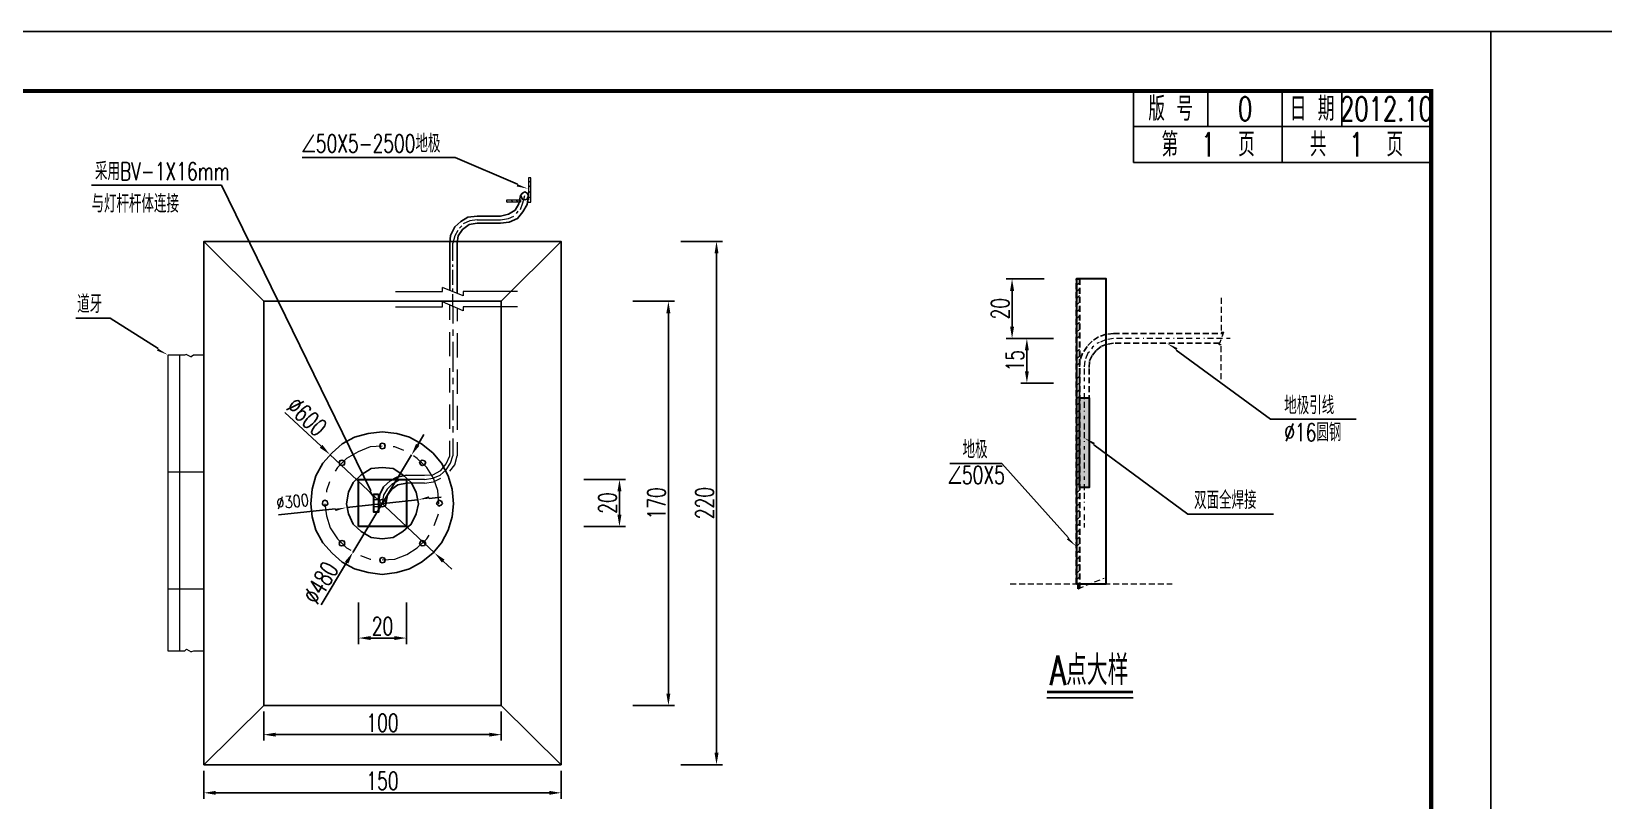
# Model space of a CAD drawing. Extents: x 12342 to 271026, y -9164 to -8044.
# Drawn here: x 14704.8 to 14968.9, y -8696.8 to -8567.5 of the extents above; entities that cross this region are included whole.
import ezdxf
from ezdxf.enums import TextEntityAlignment as Align

# ---------------------------------------------------------------- set-up
doc = ezdxf.new("R2010")
doc.units = 0
doc.header["$LTSCALE"] = 2
doc.header["$PDMODE"] = 32
doc.header["$PDSIZE"] = 0.3
doc.linetypes.add('DASHED', pattern=[0.75, 0.5, -0.25])
doc.layers.get('0').update_dxf_attribs({"linetype": 'CONTINUOUS'})
doc.layers.get('DEFPOINTS').update_dxf_attribs({"linetype": 'CONTINUOUS'})
for name, color, linetype in [('1', 251, 'DASHED'), ('1111111111', 7, 'CONTINUOUS'), ('图层1', 7, 'CONTINUOUS'), ('图框', 7, 'CONTINUOUS'), ('尺寸标注', 4, 'CONTINUOUS'), ('文字', 7, 'CONTINUOUS')]:
    doc.layers.add(name, color=color, linetype=linetype)
doc.styles.get("Standard").update_dxf_attribs({"font": 'simplex1.shx', "width": 0.7, "bigfont": 'hztxt.shx'})
doc.styles.add('TEXT', font='romans__.shx', dxfattribs={"width": 0.8, "bigfont": 'hztxt.shx'})
doc.dimstyles.new('1：20', dxfattribs={"dimtxt": 3, "dimasz": 2, "dimexe": 1, "dimexo": 1, "dimgap": 0.5, "dimtad": 1, "dimlfac": 2, "dimrnd": 0.0095, "dimdsep": 46, "dimtxsty": 'Standard', "dimcen": 0.09, "dimclrd": 256, "dimclre": 256, "dimclrt": 256, "dimadec": 0, "dimazin": 0, "dimtfac": 1, "dimtix": 1, "dimtmove": 2, "dimatfit": 3, "dimfxl": 0, "dimtolj": 1, "dimtzin": 0, "dimarcsym": 0})
doc.dimstyles.new('比例1：125', dxfattribs={"dimtxt": 3, "dimasz": 2, "dimexe": 1, "dimexo": 1, "dimgap": 0.5, "dimtad": 1, "dimlfac": 2.5, "dimzin": 12, "dimdsep": 46, "dimtxsty": 'Standard', "dimcen": -0.09, "dimclrd": 256, "dimclre": 256, "dimclrt": 7, "dimaunit": 1, "dimadec": 0, "dimazin": 3, "dimtfac": 0.0005, "dimtix": 1, "dimtmove": 2, "dimatfit": 3, "dimfxl": 0, "dimtolj": 1, "dimtzin": 13, "dimarcsym": 0})

# ---------------------------------------------------------------- blocks, each defined once
blk = doc.blocks.new('series')
at = {"width": 0.75}
for tag, height, p in [('页码', 4, (-35, -19)), ('图名', 5, (-220, -282)), ('图号', 5, (-20, -282))]:
    blk.add_attdef(tag, text='', height=height, dxfattribs=at).set_placement(p, align=Align.MIDDLE_CENTER)
blk = doc.blocks.new('*D811')
at = {"layer": 'DEFPOINTS', "color": 0}
for p in [(14733.76, -8690.75), (14793.76, -8690.75), (14793.76, -8695.47)]:
    blk.add_point(p, dxfattribs=at)
at = {"layer": '尺寸标注', "lineweight": -2}
for p, q in [((14733.76, -8691.75), (14733.76, -8696.47)), ((14793.76, -8691.75), (14793.76, -8696.47)), ((14735.76, -8695.47), (14791.76, -8695.47))]:
    blk.add_line(p, q, dxfattribs=at)
at = {"layer": '尺寸标注'}
for points in [[(14735.76, -8695.14), (14735.76, -8695.8), (14733.76, -8695.47)], [(14791.76, -8695.14), (14791.76, -8695.8), (14793.76, -8695.47)]]:
    blk.add_solid(points, dxfattribs=at)
at = {"layer": '尺寸标注', "color": 7, "insert": (14763.76, -8693.47), "char_height": 3, "attachment_point": 5}
blk.add_mtext('\\A1;150', dxfattribs=at)
blk = doc.blocks.new('*D812')
at = {"layer": 'DEFPOINTS', "color": 0}
for p in [(14743.81, -8680.8), (14783.71, -8680.8), (14783.71, -8685.7)]:
    blk.add_point(p, dxfattribs=at)
at = {"layer": '尺寸标注', "lineweight": -2}
for p, q in [((14743.81, -8681.8), (14743.81, -8686.7)), ((14783.71, -8681.8), (14783.71, -8686.7)), ((14745.81, -8685.7), (14781.71, -8685.7))]:
    blk.add_line(p, q, dxfattribs=at)
at = {"layer": '尺寸标注'}
for points in [[(14745.81, -8685.37), (14745.81, -8686.03), (14743.81, -8685.7)], [(14781.71, -8685.37), (14781.71, -8686.03), (14783.71, -8685.7)]]:
    blk.add_solid(points, dxfattribs=at)
at = {"layer": '尺寸标注', "color": 7, "insert": (14763.76, -8683.7), "char_height": 3, "attachment_point": 5}
blk.add_mtext('\\A1;100', dxfattribs=at)
blk = doc.blocks.new('*D796')
at = {"layer": 'DEFPOINTS', "color": 0}
for p in [(14759.75, -8646.79), (14767.77, -8646.79), (14767.77, -8669.47)]:
    blk.add_point(p, dxfattribs=at)
at = {"layer": '尺寸标注', "lineweight": -2}
for p, q in [((14759.75, -8663.47), (14759.75, -8670.47)), ((14767.77, -8663.47), (14767.77, -8670.47)), ((14761.75, -8669.47), (14765.77, -8669.47))]:
    blk.add_line(p, q, dxfattribs=at)
at = {"layer": '尺寸标注'}
for points in [[(14761.75, -8669.14), (14761.75, -8669.8), (14759.75, -8669.47)], [(14765.77, -8669.14), (14765.77, -8669.8), (14767.77, -8669.47)]]:
    blk.add_solid(points, dxfattribs=at)
at = {"layer": '尺寸标注', "color": 7, "insert": (14763.76, -8667.47), "char_height": 3, "attachment_point": 5}
blk.add_mtext('\\A1;20', dxfattribs=at)
blk = doc.blocks.new('*D813')
at = {"layer": 'DEFPOINTS', "color": 0}
for p in [(14764.47, -8642.83), (14764.47, -8650.75), (14803.57, -8650.75)]:
    blk.add_point(p, dxfattribs=at)
at = {"layer": '尺寸标注', "lineweight": -2}
for p, q in [((14797.57, -8642.83), (14804.57, -8642.83)), ((14803.57, -8644.83), (14803.57, -8648.75)), ((14797.57, -8650.75), (14804.57, -8650.75))]:
    blk.add_line(p, q, dxfattribs=at)
at = {"layer": '尺寸标注'}
for points in [[(14803.23, -8644.83), (14803.9, -8644.83), (14803.57, -8642.83)], [(14803.23, -8648.75), (14803.9, -8648.75), (14803.57, -8650.75)]]:
    blk.add_solid(points, dxfattribs=at)
at = {"layer": '尺寸标注', "color": 7, "insert": (14801.57, -8646.79), "char_height": 3, "attachment_point": 5, "rotation": 90}
blk.add_mtext('\\A1;20', dxfattribs=at)
blk = doc.blocks.new('*D814')
at = {"layer": 'DEFPOINTS', "color": 0}
for p in [(14793.76, -8602.83), (14793.76, -8690.75), (14819.87, -8690.75)]:
    blk.add_point(p, dxfattribs=at)
at = {"layer": '尺寸标注', "lineweight": -2}
for p, q in [((14813.87, -8602.83), (14820.87, -8602.83)), ((14819.87, -8604.83), (14819.87, -8688.75)), ((14813.87, -8690.75), (14820.87, -8690.75))]:
    blk.add_line(p, q, dxfattribs=at)
at = {"layer": '尺寸标注'}
for points in [[(14819.54, -8604.83), (14820.21, -8604.83), (14819.87, -8602.83)], [(14819.54, -8688.75), (14820.21, -8688.75), (14819.87, -8690.75)]]:
    blk.add_solid(points, dxfattribs=at)
at = {"layer": '尺寸标注', "color": 7, "insert": (14817.87, -8646.79), "char_height": 3, "attachment_point": 5, "rotation": 90}
blk.add_mtext('\\A1;220', dxfattribs=at)
blk = doc.blocks.new('*D815')
at = {"layer": 'DEFPOINTS', "color": 0}
for p in [(14754.33, -8612.88), (14754.33, -8680.8), (14811.79, -8680.8)]:
    blk.add_point(p, dxfattribs=at)
at = {"layer": '尺寸标注', "lineweight": -2}
for p, q in [((14805.79, -8612.88), (14812.79, -8612.88)), ((14811.79, -8614.88), (14811.79, -8678.8)), ((14805.79, -8680.8), (14812.79, -8680.8))]:
    blk.add_line(p, q, dxfattribs=at)
at = {"layer": '尺寸标注'}
for points in [[(14811.45, -8614.88), (14812.12, -8614.88), (14811.79, -8612.88)], [(14811.45, -8678.8), (14812.12, -8678.8), (14811.79, -8680.8)]]:
    blk.add_solid(points, dxfattribs=at)
at = {"layer": '尺寸标注', "color": 7, "insert": (14809.79, -8646.84), "char_height": 3, "attachment_point": 5, "rotation": 90}
blk.add_mtext('\\A1;170', dxfattribs=at)
blk = doc.blocks.new('*D797')
at = {"layer": 'DEFPOINTS', "color": 0}
for p in [(14754.9, -8638.62), (14772.51, -8655.16)]:
    blk.add_point(p, dxfattribs=at)
at = {"layer": '图层1', "lineweight": -2}
for p, q in [((14747.38, -8631.55), (14753.44, -8637.25)), ((14772.51, -8655.16), (14754.9, -8638.62)), ((14773.97, -8656.53), (14775.43, -8657.9))]:
    blk.add_line(p, q, dxfattribs=at)
at = {"layer": '图层1'}
for points in [[(14753.67, -8637.01), (14753.22, -8637.49), (14754.9, -8638.62)], [(14774.2, -8656.29), (14773.74, -8656.77), (14772.51, -8655.16)]]:
    blk.add_solid(points, dxfattribs=at)
at = {"layer": '图层1', "color": 7, "insert": (14751.05, -8632.26), "char_height": 3, "attachment_point": 5, "rotation": 316.7961}
blk.add_mtext('\\A1;%%c600', dxfattribs=at)
blk = doc.blocks.new('*D798')
at = {"layer": 'DEFPOINTS', "color": 0}
for p in [(14768.64, -8638.71), (14758.78, -8655.07)]:
    blk.add_point(p, dxfattribs=at)
at = {"layer": '图层1', "lineweight": -2}
for p, q in [((14769.67, -8637), (14770.71, -8635.28)), ((14768.64, -8638.71), (14758.78, -8655.07)), ((14753.45, -8663.91), (14757.74, -8656.78))]:
    blk.add_line(p, q, dxfattribs=at)
at = {"layer": '图层1'}
for points in [[(14769.39, -8636.82), (14769.96, -8637.17), (14768.64, -8638.71)], [(14757.46, -8656.61), (14758.03, -8656.95), (14758.78, -8655.07)]]:
    blk.add_solid(points, dxfattribs=at)
at = {"layer": '图层1', "color": 7, "insert": (14753.37, -8660.17), "char_height": 3, "attachment_point": 5, "rotation": 58.9105}
blk.add_mtext('\\A1;%%c480', dxfattribs=at)
blk = doc.blocks.new('DIM')
at = {"color": 4}
blk.add_lwpolyline([(-1, -0.1, 0.2, 0, 0), (0, 0, 0, 0, 0)], format="xyseb", dxfattribs=at)
blk = doc.blocks.new('*D824')
at = {"layer": 'DEFPOINTS', "color": 0}
for p in [(14880.34, -8609.13, 5.31), (14869.52, -8619.13), (14882.83, -8619.13)]:
    blk.add_point(p, dxfattribs=at)
at = {"layer": '尺寸标注', "lineweight": -2}
for p, q in [((14874.91, -8609.13), (14868.52, -8609.13)), ((14869.52, -8611.13), (14869.52, -8617.13)), ((14875.52, -8619.13), (14868.52, -8619.13))]:
    blk.add_line(p, q, dxfattribs=at)
at = {"layer": '尺寸标注'}
for points in [[(14869.19, -8611.13), (14869.86, -8611.13), (14869.52, -8609.13)], [(14869.19, -8617.13), (14869.86, -8617.13), (14869.52, -8619.13)]]:
    blk.add_solid(points, dxfattribs=at)
at = {"layer": '尺寸标注', "insert": (14867.52, -8614.13), "char_height": 3, "attachment_point": 5, "rotation": 90}
blk.add_mtext('\\A1;20', dxfattribs=at)
blk = doc.blocks.new('*D821')
at = {"layer": 'DEFPOINTS', "color": 0}
for p in [(14877.46, -8619.13), (14872.01, -8626.63), (14877.46, -8626.63)]:
    blk.add_point(p, dxfattribs=at)
at = {"layer": '尺寸标注', "lineweight": -2}
for p, q in [((14876.46, -8619.13), (14871.01, -8619.13)), ((14872.01, -8621.13), (14872.01, -8624.63)), ((14876.46, -8626.63), (14871.01, -8626.63))]:
    blk.add_line(p, q, dxfattribs=at)
at = {"layer": '尺寸标注'}
for points in [[(14871.68, -8621.13), (14872.34, -8621.13), (14872.01, -8619.13)], [(14871.68, -8624.63), (14872.34, -8624.63), (14872.01, -8626.63)]]:
    blk.add_solid(points, dxfattribs=at)
at = {"layer": '尺寸标注', "insert": (14870.01, -8622.88), "char_height": 3, "attachment_point": 5, "rotation": 90}
blk.add_mtext('\\A1;15', dxfattribs=at)

msp = doc.modelspace()

# ---------------------------------------------------------------- hatches: boundary and pattern name
at = {"layer": '图层1'}
msp.add_hatch(color=256, dxfattribs=at).paths.add_polyline_path([(14882.446782, -8629.133282), (14880.854426, -8629.133282), (14880.854426, -8644.165129), (14882.446782, -8644.165129)])

# ---------------------------------------------------------------- linework, layer by layer
at = {"layer": '1', "color": 2, "linetype": 'ByBlock', "lineweight": 9}
for points in [[(14788.174431, -8596.228464), (14788.682045, -8596.228464), (14788.682045, -8592.16755), (14788.275953, -8592.16755), (14788.275953, -8595.822373), (14788.174431, -8595.822373), (14788.174431, -8596.228464)], [(14788.275953, -8592.573642), (14788.682045, -8592.979733)], [(14788.275953, -8593.385825), (14788.682045, -8593.791916)], [(14786.956157, -8595.822373), (14786.956157, -8596.228464), (14784.621131, -8596.228464), (14784.621131, -8595.822373), (14786.956157, -8595.822373)], [(14784.621131, -8596.126941), (14784.824177, -8596.228464)], [(14785.331791, -8595.822373), (14785.63636, -8596.228464)], [(14786.143974, -8595.822373), (14786.550065, -8596.228464)], [(14788.174431, -8596.126941), (14788.275953, -8596.228464)], [(14788.275953, -8594.29953), (14788.682045, -8594.705621)], [(14788.275953, -8595.314759), (14788.682045, -8595.517804)], [(14765.940928, -8611.253845), (14773.85971, -8611.253845), (14773.85971, -8610.543185)], [(14777.311486, -8611.253845), (14777.311486, -8611.964505), (14773.85971, -8610.543185)], [(14786.448542, -8611.253845), (14777.311486, -8611.253845)], [(14765.940928, -8613.791916), (14773.85971, -8613.791916), (14773.85971, -8612.979733)], [(14777.311486, -8613.791916), (14777.311486, -8614.502576), (14773.85971, -8612.979733)], [(14775.077984, -8616.025418), (14775.077984, -8613.58887)], [(14776.296258, -8614.096484), (14776.296258, -8616.228464)], [(14786.448542, -8613.791916), (14777.311486, -8613.791916)], [(14775.077984, -8622.116789), (14775.077984, -8618.055875)], [(14776.296258, -8618.258921), (14776.296258, -8622.319835)], [(14733.758187, -8671.659936), (14733.758187, -8621.913743)], [(14775.077984, -8628.20816), (14775.077984, -8624.147246)], [(14776.296258, -8624.350292), (14776.296258, -8628.411205)], [(14775.077984, -8634.29953), (14775.077984, -8630.238616)], [(14776.296258, -8630.441662), (14776.296258, -8634.502576)], [(14767.768339, -8642.116789), (14770.814025, -8642.116789), (14772.235344, -8642.015266), (14773.555141, -8641.304606), (14774.468847, -8640.187855), (14775.077984, -8638.868058), (14775.077984, -8636.329987)], [(14776.296258, -8636.533033), (14776.296258, -8638.868058)], [(14775.077984, -8641.406129), (14775.890167, -8640.390901), (14776.296258, -8638.868058)], [(14770.814025, -8643.436586), (14767.768339, -8643.436586)], [(14770.814025, -8643.436586), (14772.336867, -8643.23354), (14773.555141, -8642.624403)], [(14763.098289, -8646.177703), (14763.098289, -8647.395977), (14762.286106, -8647.395977), (14762.286106, -8646.177703), (14763.098289, -8646.177703)]]:
    msp.add_lwpolyline(points, dxfattribs=at)
at = {"layer": '1', "color": 2, "linetype": 'ByBlock', "lineweight": 5}
for points in [[(14786.956157, -8597.446738), (14787.362248, -8596.329987), (14787.666816, -8595.111713)], [(14779.646512, -8599.172627), (14783.605903, -8599.172627), (14784.9257, -8598.969581), (14785.839405, -8598.56349)], [(14786.245497, -8598.157398), (14786.550065, -8597.751307)], [(14776.397781, -8601.000038), (14775.890167, -8601.913743), (14775.585598, -8603.132017)], [(14777.108441, -8600.187855), (14776.702349, -8600.593946)], [(14779.646512, -8599.172627), (14778.428238, -8599.375672), (14777.311486, -8599.883286)], [(14775.585598, -8606.07618), (14775.585598, -8603.132017)], [(14775.585598, -8607.091408), (14775.585598, -8606.685317)], [(14775.585598, -8610.137094), (14775.585598, -8607.599023)], [(14775.585598, -8611.152322), (14775.585598, -8610.746231)], [(14775.585598, -8613.791916), (14775.585598, -8611.659936)], [(14775.585598, -8613.791916), (14775.585598, -8616.634556)], [(14775.585598, -8617.649784), (14775.585598, -8618.665012)], [(14775.585598, -8619.680241), (14775.585598, -8624.756383)], [(14775.585598, -8625.771611), (14775.585598, -8626.78684)], [(14775.585598, -8627.802068), (14775.585598, -8632.87821)], [(14775.585598, -8633.893439), (14775.585598, -8634.908667)], [(14775.585598, -8635.923896), (14775.585598, -8638.868058)], [(14763.707426, -8637.243693), (14761.676969, -8637.345215), (14759.646512, -8638.157398), (14757.717578, -8639.274149), (14756.194735, -8640.796992), (14755.788644, -8641.406129)], [(14767.362248, -8637.954352), (14765.839405, -8637.345215), (14765.534837, -8637.345215)], [(14773.250573, -8646.888363), (14773.047527, -8644.65486), (14772.336867, -8642.624403), (14771.220116, -8640.796992), (14769.59575, -8639.274149), (14768.986613, -8638.868058)], [(14770.814025, -8642.827449), (14772.235344, -8642.624403), (14773.453618, -8642.116789), (14774.468847, -8641.203083), (14775.179507, -8640.086332), (14775.585598, -8638.868058)], [(14754.874938, -8643.23354), (14754.367324, -8644.65486), (14754.367324, -8644.959429)], [(14770.814025, -8642.827449), (14767.768339, -8642.827449), (14766.550065, -8642.928972), (14765.331791, -8643.639632), (14764.519608, -8644.451814), (14763.910471, -8645.467043), (14763.707426, -8646.888363)], [(14754.062756, -8646.888363), (14754.367324, -8648.918819), (14754.976461, -8650.949276), (14756.194735, -8652.776687), (14757.717578, -8654.29953), (14758.428238, -8654.705621)], [(14772.43839, -8650.543185), (14773.047527, -8648.918819), (14773.14905, -8648.614251)], [(14773.250573, -8646.888363), (14773.250573, -8646.685317)], [(14763.707426, -8656.329987), (14765.839405, -8656.228464), (14767.869862, -8655.416281), (14769.59575, -8654.29953), (14771.220116, -8652.776687), (14771.626207, -8652.16755)], [(14760.052603, -8655.619327), (14761.676969, -8656.228464), (14761.778492, -8656.228464)]]:
    msp.add_lwpolyline(points, dxfattribs=at)
at = {"layer": '1', "color": 2, "linetype": 'ByBlock', "lineweight": 25}
for points in [[(14788.275953, -8595.111713), (14788.275953, -8595.01019)], [(14764.21504, -8637.243693), (14764.113517, -8636.837601), (14763.707426, -8636.736078), (14763.402857, -8636.837601), (14763.301334, -8637.243693), (14763.402857, -8637.548261), (14763.707426, -8637.649784), (14764.113517, -8637.548261), (14764.21504, -8637.243693)], [(14757.413009, -8639.984809), (14757.311486, -8639.680241), (14756.905395, -8639.578718), (14756.600827, -8639.680241), (14756.499304, -8639.984809), (14756.600827, -8640.390901), (14756.905395, -8640.492424), (14757.311486, -8640.390901), (14757.413009, -8639.984809)], [(14771.01707, -8639.984809), (14770.814025, -8639.680241), (14770.407933, -8639.578718), (14770.204888, -8639.680241), (14770.001842, -8639.984809), (14770.204888, -8640.390901), (14770.407933, -8640.492424), (14770.814025, -8640.390901), (14771.01707, -8639.984809)], [(14767.768339, -8642.116789), (14766.245497, -8642.421358), (14765.027223, -8643.030495), (14763.910471, -8644.045723), (14763.301334, -8645.36552), (14763.098289, -8646.888363)], [(14767.768339, -8643.436586), (14766.347019, -8643.741154), (14765.331791, -8644.451814), (14764.621131, -8645.467043), (14764.316563, -8646.888363)], [(14754.57037, -8646.888363), (14754.468847, -8646.482271), (14754.062756, -8646.279226), (14753.758187, -8646.482271), (14753.656664, -8646.888363), (14753.758187, -8647.091408), (14754.062756, -8647.294454), (14754.468847, -8647.091408), (14754.57037, -8646.888363)], [(14764.316563, -8646.888363), (14764.21504, -8646.279226), (14763.707426, -8646.177703), (14763.301334, -8646.279226), (14763.098289, -8646.888363), (14763.301334, -8647.294454), (14763.707426, -8647.395977), (14764.21504, -8647.294454), (14764.316563, -8646.888363)], [(14773.85971, -8646.888363), (14773.656664, -8646.482271), (14773.250573, -8646.279226), (14773.047527, -8646.482271), (14772.844481, -8646.888363), (14773.047527, -8647.091408), (14773.250573, -8647.294454), (14773.656664, -8647.091408), (14773.85971, -8646.888363)], [(14757.413009, -8653.58887), (14757.311486, -8653.182779), (14756.905395, -8653.081256), (14756.600827, -8653.182779), (14756.499304, -8653.58887), (14756.600827, -8653.893439), (14756.905395, -8653.994962), (14757.311486, -8653.893439), (14757.413009, -8653.58887)], [(14771.01707, -8653.58887), (14770.814025, -8653.182779), (14770.407933, -8653.081256), (14770.204888, -8653.182779), (14770.001842, -8653.58887), (14770.204888, -8653.893439), (14770.407933, -8653.994962), (14770.814025, -8653.893439), (14771.01707, -8653.58887)], [(14764.21504, -8656.329987), (14764.113517, -8656.025418), (14763.707426, -8655.923896), (14763.402857, -8656.025418), (14763.301334, -8656.329987), (14763.402857, -8656.736078), (14763.707426, -8656.837601), (14764.113517, -8656.736078), (14764.21504, -8656.329987)]]:
    msp.add_lwpolyline(points, dxfattribs=at)
at = {"layer": '1', "color": 1, "linetype": 'ByBlock', "lineweight": 30}
for points in [[(14885.313024, -8660.343473), (14885.313024, -8609.133282), (14880.344872, -8609.133282), (14880.344872, -8660.343473), (14885.313024, -8660.343473)], [(14880.854426, -8644.165129), (14880.854426, -8629.133282), (14882.446782, -8629.133282), (14882.446782, -8644.165129), (14880.854426, -8644.165129)]]:
    msp.add_lwpolyline(points, dxfattribs=at)
at = {"layer": '1', "color": 0, "lineweight": 30}
msp.add_lwpolyline([(14880.344872, -8660.343473), (14880.344872, -8609.133282), (14880.854426, -8609.133282), (14880.854426, -8661.107805), (14880.599649, -8661.171499), (14880.599649, -8660.343473), (14880.344872, -8660.343473)], dxfattribs=at)
at = {"layer": '1', "color": 0, "lineweight": 9}
for points in [[(14880.344872, -8610.216085), (14880.854426, -8609.706531)], [(14880.344872, -8611.298887), (14880.854426, -8610.789333)], [(14880.344872, -8612.445384), (14880.854426, -8611.93583)], [(14880.344872, -8613.528187), (14880.854426, -8613.018633)], [(14880.344872, -8614.738378), (14880.854426, -8614.228824)], [(14904.676082, -8612.317996), (14904.676082, -8618.05048), (14905.121942, -8618.05048)], [(14880.344872, -8615.82118), (14880.854426, -8615.311626)], [(14880.344872, -8616.903983), (14880.854426, -8616.394429)], [(14880.344872, -8618.05048), (14880.854426, -8617.60462)], [(14880.344872, -8619.196977), (14880.344872, -8619.133282)], [(14880.408566, -8619.133282), (14880.854426, -8618.687422)], [(14904.676082, -8620.216085), (14904.293916, -8620.216085), (14905.121942, -8618.05048)], [(14880.344872, -8620.343473), (14880.344872, -8620.216085)], [(14880.344872, -8621.426276), (14880.854426, -8620.916722)], [(14880.344872, -8622.509078), (14880.854426, -8622.126913)], [(14904.676082, -8625.948569), (14904.676082, -8620.216085)], [(14880.344872, -8623.71927), (14880.854426, -8623.209715)], [(14880.344872, -8624.802072), (14880.344872, -8624.738378)], [(14880.344872, -8625.948569), (14880.854426, -8625.439015)], [(14880.344872, -8627.031371), (14880.854426, -8626.585512)], [(14880.344872, -8628.241563), (14880.854426, -8627.732008)], [(14880.344872, -8629.324365), (14880.854426, -8628.814811)], [(14880.344872, -8630.407168), (14880.854426, -8629.897614)], [(14880.344872, -8631.617359), (14880.854426, -8631.107805)], [(14880.344872, -8632.700161), (14880.854426, -8632.190607)], [(14880.344872, -8633.846658), (14880.854426, -8633.337104)], [(14880.344872, -8634.929461), (14880.854426, -8634.419907)], [(14880.344872, -8636.139652), (14880.854426, -8635.630098)], [(14880.344872, -8637.222454), (14880.854426, -8636.7129)], [(14880.344872, -8638.305257), (14880.854426, -8637.795703)], [(14880.344872, -8639.451754), (14880.854426, -8638.942199)], [(14880.344872, -8640.59825), (14880.854426, -8640.088696)], [(14880.344872, -8641.744747), (14880.854426, -8641.235193)], [(14880.344872, -8642.82755), (14880.854426, -8642.317996)], [(14880.344872, -8643.910352), (14880.854426, -8643.400798)], [(14880.344872, -8645.120543), (14880.854426, -8644.610989)], [(14880.344872, -8646.203346), (14880.854426, -8645.693792)], [(14880.344872, -8647.349843), (14880.854426, -8646.840289)], [(14880.344872, -8648.432645), (14880.854426, -8647.923091)], [(14880.344872, -8649.642836), (14880.854426, -8649.133282)], [(14880.344872, -8650.725639), (14880.854426, -8650.216085)], [(14880.344872, -8651.808442), (14880.854426, -8651.298887)], [(14880.344872, -8652.954938), (14880.854426, -8652.445384)], [(14880.344872, -8654.101435), (14880.854426, -8653.591881)], [(14880.344872, -8655.247932), (14880.854426, -8654.738378)], [(14880.344872, -8656.330735), (14880.854426, -8655.82118)], [(14880.344872, -8657.413537), (14880.854426, -8657.031371)], [(14880.344872, -8658.623728), (14880.854426, -8658.114174)], [(14880.344872, -8659.706531), (14880.854426, -8659.196977)], [(14880.599649, -8660.343473), (14880.599649, -8661.171499), (14884.994553, -8659.388059)], [(14869.198375, -8660.343473), (14880.599649, -8660.343473)], [(14880.599649, -8660.59825), (14880.854426, -8660.343473)], [(14884.994553, -8660.343473), (14896.395827, -8660.343473)]]:
    msp.add_lwpolyline(points, dxfattribs=at)
at = {"layer": '1', "color": 0, "lineweight": 25}
for points in [[(14886.58691, -8618.305257), (14885.313024, -8618.432645), (14884.039139, -8618.878505), (14882.956337, -8619.579142), (14882.128311, -8620.470862), (14881.36398, -8621.617359), (14880.91812, -8622.891244), (14880.854426, -8624.165129)], [(14904.35761, -8619.897614), (14886.58691, -8619.897614), (14885.504107, -8620.088696), (14884.484999, -8620.470862), (14883.656974, -8621.171499), (14882.956337, -8621.999524), (14882.510477, -8623.018633), (14882.446782, -8624.165129), (14882.446782, -8629.133282), (14880.854426, -8629.133282), (14880.854426, -8624.165129)], [(14886.58691, -8618.305257), (14905.058247, -8618.305257)]]:
    msp.add_lwpolyline(points, dxfattribs=at)
at = {"layer": '1', "color": 0, "lineweight": 5}
for points in [[(14889.58054, -8619.133282), (14886.58691, -8619.133282), (14885.313024, -8619.324365), (14884.166528, -8619.833919), (14883.784362, -8619.961308)], [(14890.854426, -8619.133282), (14890.281177, -8619.133282)], [(14894.676082, -8619.133282), (14891.555063, -8619.133282)], [(14895.949967, -8619.133282), (14895.376719, -8619.133282)], [(14899.771623, -8619.133282), (14896.650604, -8619.133282)], [(14901.045509, -8619.133282), (14900.47226, -8619.133282)], [(14904.867165, -8619.133282), (14901.746146, -8619.133282)], [(14906.14105, -8619.133282), (14905.567802, -8619.133282)], [(14882.510477, -8621.362582), (14882.2557, -8621.617359), (14881.746146, -8622.891244), (14881.618757, -8624.165129), (14881.618757, -8626.330735)], [(14883.274808, -8620.407168), (14883.020031, -8620.59825), (14882.892642, -8620.853028)], [(14881.618757, -8627.031371), (14881.618757, -8627.60462)], [(14881.618757, -8628.305257), (14881.618757, -8631.426276)], [(14881.618757, -8632.126913), (14881.618757, -8632.700161)], [(14881.618757, -8633.400798), (14881.618757, -8636.521817)], [(14881.618757, -8637.222454), (14881.618757, -8637.795703)], [(14881.618757, -8638.49634), (14881.618757, -8641.617359)], [(14881.618757, -8642.317996), (14881.618757, -8642.891244)], [(14881.618757, -8643.591881), (14881.618757, -8646.7129)], [(14881.618757, -8647.413537), (14881.618757, -8647.986785)], [(14881.618757, -8648.687422), (14881.618757, -8650.916722)]]:
    msp.add_lwpolyline(points, dxfattribs=at)
at = {"layer": '1', "color": 7, "linetype": 'ByBlock', "lineweight": 9}
for points in [[(14730.814025, -8621.81222), (14730.509456, -8621.913743), (14727.768339, -8621.913743)], [(14727.768339, -8671.659936), (14727.768339, -8621.913743)], [(14729.697273, -8671.659936), (14729.697273, -8621.913743)], [(14730.814025, -8621.81222), (14731.626207, -8622.218312)], [(14733.758187, -8621.913743), (14732.032299, -8621.913743), (14731.626207, -8622.218312)], [(14733.758187, -8641.609175), (14727.768339, -8641.609175)], [(14727.768339, -8661.203083), (14733.758187, -8661.203083)], [(14730.814025, -8671.355368), (14730.509456, -8671.659936), (14727.768339, -8671.659936)], [(14730.814025, -8671.355368), (14731.626207, -8671.761459)], [(14733.758187, -8671.659936), (14732.032299, -8671.659936), (14731.626207, -8671.761459)]]:
    msp.add_lwpolyline(points, dxfattribs=at)
at = {"layer": '1', "color": 2, "linetype": 'ByBlock', "lineweight": 30}
for points in [[(14759.748035, -8650.746231), (14759.748035, -8642.827449), (14767.768339, -8642.827449), (14767.768339, -8650.746231), (14759.748035, -8650.746231)], [(14763.098289, -8645.263997), (14763.098289, -8648.309682), (14762.286106, -8648.309682), (14762.286106, -8645.263997), (14763.098289, -8645.263997)]]:
    msp.add_lwpolyline(points, dxfattribs=at)
at = {"layer": '图层1'}
for p, q in [((14769.639989, -8646.250192), (14757.774863, -8647.526534)), ((14771.628517, -8646.036284), (14773.617045, -8645.822376)), ((14746.279277, -8648.763124), (14755.786335, -8647.740441))]:
    msp.add_line(p, q, dxfattribs=at)
at = {"layer": '图层1', "color": 4}
for points in [[(14786.436957, -8593.208773), (14775.974255, -8588.73587), (14750.275014, -8588.73587)], [(14761.797482, -8644.708146), (14736.712436, -8593.394358), (14714.885199, -8593.394358)], [(14726.081635, -8620.839021), (14718.01989, -8615.702295), (14712.262621, -8615.702295)], [(14897.083847, -8621.082006), (14912.913924, -8632.715898), (14927.308203, -8632.715898)], [(14883.230344, -8637.014032), (14899.060421, -8648.647924), (14913.4547, -8648.647924)], [(14879.008279, -8652.613645), (14867.791838, -8640.128377), (14859.062895, -8640.128377)]]:
    msp.add_lwpolyline(points, dxfattribs=at)
at = {"layer": '图框'}
for p, q in [((14889.923771, -8589.543704), (14889.923771, -8577.543704)), ((14902.423771, -8583.543704), (14902.423771, -8577.543704)), ((14914.923771, -8583.543704), (14914.923771, -8577.543704)), ((14924.923771, -8583.543704), (14924.923771, -8577.543704)), ((14889.923771, -8583.543704), (14939.923771, -8583.543704)), ((14914.923771, -8589.543704), (14914.923771, -8583.543704)), ((14889.923771, -8589.543704), (14939.923771, -8589.543704))]:
    msp.add_line(p, q, dxfattribs=at)
for points in [[(14949.923771, -8864.543704), (14949.923771, -8567.543704), (14529.923771, -8567.543704), (14529.923771, -8864.543704)], [(15369.923771, -8864.543704), (15369.923771, -8567.543704), (14949.923771, -8567.543704), (14949.923771, -8864.543704)]]:
    msp.add_lwpolyline(points, close=True, dxfattribs=at)
at = {"layer": '图框', "const_width": 0.7}
msp.add_lwpolyline([(14939.923771, -8577.543704), (14559.923771, -8577.543704), (14559.923771, -8854.543704), (14939.923771, -8854.543704), (14939.923771, -8577.543704)], dxfattribs=at)
at = {"layer": '图框', "color": 1}
for points in [[(14779.646512, -8598.56349), (14783.605903, -8598.56349), (14784.9257, -8598.258921), (14786.042451, -8597.548261), (14786.651588, -8596.533033), (14786.956157, -8595.111713)], [(14783.605903, -8599.781764), (14785.027223, -8599.578718), (14786.448542, -8598.969581), (14787.362248, -8597.85283), (14788.072908, -8596.634556), (14788.275953, -8595.111713)], [(14788.275953, -8595.111713), (14788.072908, -8594.705621), (14787.666816, -8594.502576), (14787.260725, -8594.705621), (14786.956157, -8595.111713), (14787.260725, -8595.72085), (14787.666816, -8595.822373), (14788.072908, -8595.72085), (14788.275953, -8595.111713)], [(14779.646512, -8598.56349), (14778.123669, -8598.766535), (14776.905395, -8599.477195), (14775.890167, -8600.390901), (14775.179507, -8601.81222), (14775.077984, -8603.132017)], [(14783.605903, -8599.781764), (14779.646512, -8599.781764), (14778.326715, -8599.984809), (14777.209964, -8600.796992), (14776.499304, -8601.913743), (14776.296258, -8603.132017), (14776.296258, -8611.558413)], [(14733.758187, -8690.746231), (14733.758187, -8602.827449), (14793.758187, -8602.827449), (14793.758187, -8690.746231), (14733.758187, -8690.746231)], [(14733.758187, -8602.827449), (14743.808948, -8612.87821)], [(14775.077984, -8610.949276), (14775.077984, -8603.132017)], [(14783.707426, -8612.87821), (14793.758187, -8602.827449)], [(14743.808948, -8680.796992), (14743.808948, -8612.87821), (14783.707426, -8612.87821), (14783.707426, -8680.796992), (14743.808948, -8680.796992)], [(14775.687121, -8646.888363), (14775.484075, -8644.451814), (14774.773415, -8642.218312), (14773.656664, -8640.086332), (14772.235344, -8638.360444), (14770.30641, -8636.837601), (14768.275953, -8635.72085), (14766.143974, -8635.111713), (14763.707426, -8634.807144), (14761.3724, -8635.111713), (14759.037375, -8635.72085), (14757.006918, -8636.837601), (14755.28103, -8638.360444), (14753.758187, -8640.086332), (14752.539913, -8642.218312), (14751.930776, -8644.451814), (14751.72773, -8646.888363), (14751.930776, -8649.121865), (14752.539913, -8651.355368), (14753.758187, -8653.487347), (14755.28103, -8655.213236), (14757.006918, -8656.736078), (14759.037375, -8657.85283), (14761.3724, -8658.461967), (14763.707426, -8658.766535), (14766.143974, -8658.461967), (14768.275953, -8657.85283), (14770.30641, -8656.736078), (14772.235344, -8655.213236), (14773.656664, -8653.487347), (14774.773415, -8651.355368), (14775.484075, -8649.121865), (14775.687121, -8646.888363)], [(14769.798796, -8646.888363), (14769.392705, -8644.959429), (14768.580522, -8643.335063), (14767.159202, -8642.015266), (14765.534837, -8641.000038), (14763.707426, -8640.796992), (14761.880014, -8641.000038), (14760.154126, -8642.015266), (14758.834329, -8643.335063), (14758.022146, -8644.959429), (14757.717578, -8646.888363), (14758.022146, -8648.614251), (14758.834329, -8650.340139), (14760.154126, -8651.558413), (14761.880014, -8652.573642), (14763.707426, -8652.776687), (14765.534837, -8652.573642), (14767.159202, -8651.558413), (14768.580522, -8650.340139), (14769.392705, -8648.614251), (14769.798796, -8646.888363)], [(14743.808948, -8680.796992), (14733.758187, -8690.746231)], [(14783.707426, -8680.796992), (14793.758187, -8690.746231)]]:
    msp.add_lwpolyline(points, dxfattribs=at)
at = {"layer": '文字'}
msp.add_line((14875.374265, -8679.531306), (14889.861591, -8679.531306), dxfattribs=at)
at = {"layer": '文字', "const_width": 0.4}
msp.add_lwpolyline([(14875.374265, -8678.531306), (14889.861591, -8678.531306)], dxfattribs=at)

# ---------------------------------------------------------------- block references
at = {"layer": '图层1', "yscale": 2, "zscale": 2}
for p, xscale, rotation in [((14788.275953, -8593.994962), 1.999999999999974, 336.8528369686995), ((14895.47226, -8619.897614), 2.000000000000021, 143.6869673729708), ((14727.768339, -8621.913743), 2.000000000000001, 327.4958128473691), ((14881.618757, -8635.829639), 2.000000000000021, 143.6869673729708), ((14762.675854, -8646.504938), 1.999999999999995, 296.0519679073609), ((14769.639989, -8646.250192), 2.000000000015214, 186.1397487543627), ((14757.774863, -8647.526534), 2.000000000015214, 6.139748754362717), ((14880.344872, -8654.101435), 2.000000000000003, 311.9357043400689)]:
    msp.add_blockref('DIM', p, dxfattribs=dict(at, xscale=xscale, rotation=rotation))
at = {"layer": '图框'}
ref = msp.add_blockref('series', (14949.923771, -8567.543704), dxfattribs=at)
ref.add_attrib('页码', '第  1  页    共  1  页', dxfattribs={"layer": '0', "height": 4, "width": 0.7}).set_placement((14914.923771, -8586.543704), align=Align.MIDDLE_CENTER)
ref.add_attrib('图名', '交通信号灯灯杆基础大样', dxfattribs={"layer": '0', "height": 5, "width": 0.7}).set_placement((14729.923771, -8849.543704), align=Align.MIDDLE_CENTER)
ref.add_attrib('图号', 'S7-3-7', dxfattribs={"layer": '0', "height": 5, "width": 0.7}).set_placement((14929.923771, -8849.543704), align=Align.MIDDLE_CENTER)

# ---------------------------------------------------------------- texts
at = {"layer": '1111111111', "color": 7, "width": 0.7}
for s, p in [('∠50X5-2500地极', (14750.180745, -8587.881944)), ('采用BV-1X16mm', (14715.45924, -8592.540432)), ('与灯杆杆体连接', (14714.870063, -8597.977309)), ('道牙', (14712.468607, -8614.848369)), ('地极引线', (14915.246195, -8631.861973)), ('%%C16圆钢', (14915.246195, -8636.405262)), ('地极', (14861.203842, -8639.274452)), ('∠50X5', (14858.729914, -8643.569404)), ('双面全焊接', (14900.091216, -8647.793998))]:
    msp.add_text(s, height=3, dxfattribs=at).set_placement(p)
at = {"layer": '图层1', "color": 7, "insert": (14748.662423, -8646.515427), "char_height": 2, "attachment_point": 5, "rotation": 6.13974875, "style": 'TEXT'}
msp.add_mtext('\\A1;%%c300', dxfattribs=at)
at = {"layer": '图框', "width": 0.7}
for s, p in [('版 号', (14896.173771, -8580.543704)), ('0', (14908.673771, -8580.543704)), ('日 期', (14919.923771, -8580.543704)), ('2012.10', (14932.423771, -8580.543704))]:
    msp.add_text(s, height=4, dxfattribs=at).set_placement(p, align=Align.MIDDLE_CENTER)
at = {"layer": '文字', "width": 0.7}
msp.add_text('A点大样', height=5, dxfattribs=at).set_placement((14882.486283, -8674.87596), align=Align.MIDDLE_CENTER)

# ---------------------------------------------------------------- dimensions: what is measured, and where the dimension line sits
at = {"layer": '图层1'}
for p1, p2, text, picture, middle in [((14772.513698, -8655.159118), (14754.901153, -8638.617607), '%%c600', '*D797', (14751.05126, -8632.258053)), ((14768.639532, -8638.708927), (14758.775319, -8655.067798), '%%c480', '*D798', (14753.365341, -8660.166596))]:
    dim = msp.add_diameter_dim_2p(p1=p1, p2=p2, text=text, dimstyle='比例1：125', dxfattribs=at)
    dim.commit()
    dim.dimension.update_dxf_attribs({"geometry": picture, "text_midpoint": middle})
at = {"layer": '尺寸标注'}
dim = msp.add_aligned_dim(p1=(14793.758187, -8602.827449), p2=(14793.758187, -8690.746231), distance=26.115546, text='220', dimstyle='比例1：125', dxfattribs=at)
dim.commit()
dim.dimension.update_dxf_attribs({"geometry": '*D814', "text_midpoint": (14817.873733, -8646.78684)})
for base, p1, p2, picture, middle in [((14869.524654, -8619.133282), (14880.344872, -8609.133282, 5.307856), (14882.828948, -8619.133282), '*D824', (14867.524654, -8614.133282)), ((14872.008731, -8626.633282), (14877.462947, -8619.133282), (14877.462947, -8626.633282), '*D821', (14870.008731, -8622.883282))]:
    dim = msp.add_linear_dim(base=base, p1=p1, p2=p2, angle=90, dimstyle='1：20', dxfattribs=at)
    dim.commit()
    dim.dimension.update_dxf_attribs({"geometry": picture, "text_midpoint": middle})
for base, p1, p2, text, picture, middle in [((14811.785353, -8680.796992), (14754.328302, -8612.87821), (14754.328302, -8680.796992), '170', '*D815', (14809.785353, -8646.837601)), ((14803.565672, -8650.746231), (14764.468282, -8642.827449), (14764.468282, -8650.746231), '20', '*D813', (14801.565672, -8646.78684))]:
    dim = msp.add_linear_dim(base=base, p1=p1, p2=p2, angle=90, text=text, dimstyle='比例1：125', dxfattribs=at)
    dim.commit()
    dim.dimension.update_dxf_attribs({"geometry": picture, "text_midpoint": middle})
for base, p1, p2, text, picture, middle in [((14767.768339, -8669.471389), (14759.748035, -8646.78684), (14767.768339, -8646.78684), '20', '*D796', (14763.758187, -8667.471389)), ((14783.707426, -8685.699854), (14743.808948, -8680.796992), (14783.707426, -8680.796992), '100', '*D812', (14763.758187, -8683.699854))]:
    dim = msp.add_linear_dim(base=base, p1=p1, p2=p2, text=text, dimstyle='比例1：125', dxfattribs=at)
    dim.commit()
    dim.dimension.update_dxf_attribs({"geometry": picture, "text_midpoint": middle})
dim = msp.add_linear_dim(base=(14793.758187, -8695.471208), p1=(14733.758187, -8690.746231), p2=(14793.758187, -8690.746231), dimstyle='比例1：125', dxfattribs=at)
dim.commit()
dim.dimension.update_dxf_attribs({"geometry": '*D811', "text_midpoint": (14763.758187, -8693.471208)})

doc.saveas('drawing.dxf')
